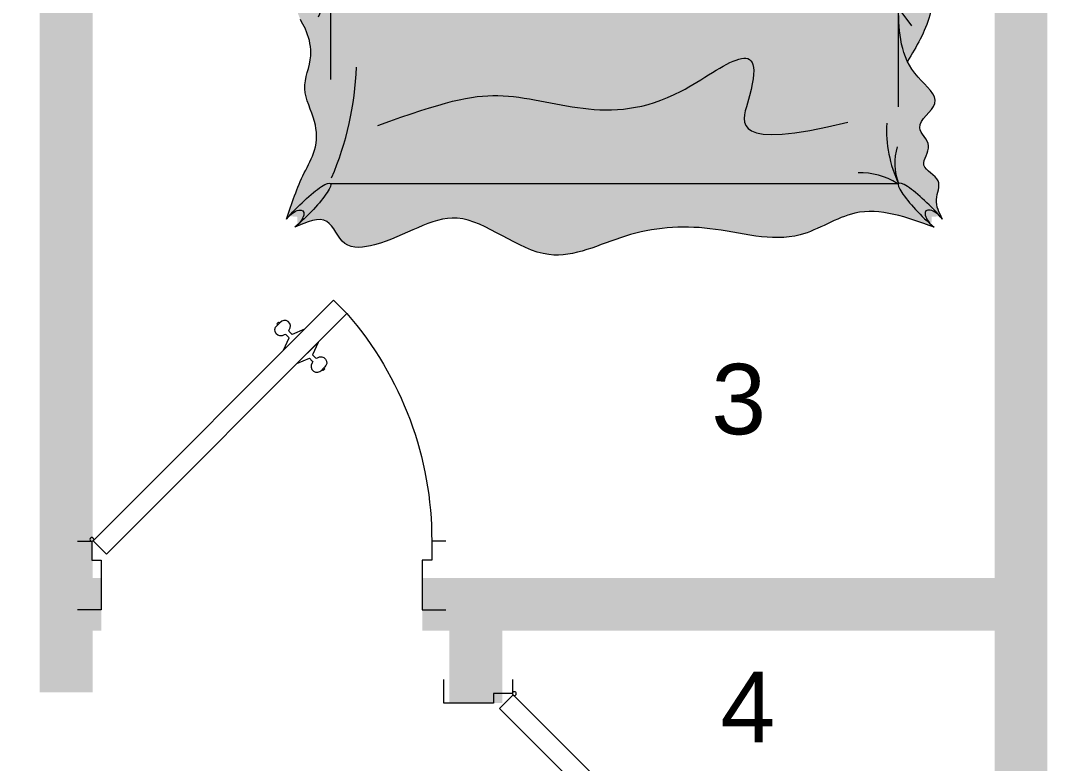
# Model space of a CAD drawing. Header units: metres. Extents: x -92766 to 98207, y -36056 to 71601.
# Drawn here: x 12.159 to 15.075, y 0.911 to 3.02 of the extents above; entities that cross this region are included whole.
import ezdxf

# ---------------------------------------------------------------- set-up
doc = ezdxf.new("R2010")
doc.units = ezdxf.units.M
doc.header["$MEASUREMENT"] = 0
for name, color, linetype, lineweight in [('ANGLE (COTE)', 251, 'Continuous', 0), ('DOORS (USI)', 5, 'Continuous', 15), ('WALLS (PERETI)', 1, 'Continuous', 30), ('WINDOWS (FERESTRE)', 4, 'Continuous', 15), ('www.cadblocksfree.com', 7, 'Continuous', 5)]:
    doc.layers.add(name, color=color, linetype=linetype, lineweight=lineweight)
doc.styles.get("Standard").update_dxf_attribs({"font": 'arial.ttf'})

# ---------------------------------------------------------------- blocks, each defined once
blk = doc.blocks.new('puerta 0.8')
at = {"layer": 'www.cadblocksfree.com'}
for points in [[(0, 0.800000000000054), (0, 0.76914285714291), (0.0411428571428516, 0.76914285714291), (0.0411428571428516, 0.7485714285714664), (0.1489347728662658, 0.7485714285714948), (0.1489347728662658, 0.8000000000000256)], [(0, 0), (0, 0.03085714285714403), (0.0411428571428516, 0.03085714285714403), (0.0411428571428516, 0.05142857142858759), (0.1489347728662658, 0.05142857142855917), (0.1489347728662658, 2.842170943040401e-14)]]:
    blk.add_lwpolyline(points, dxfattribs=at)
at = {"layer": 'www.cadblocksfree.com', "linetype": 'Continuous'}
for points in [[(-0.001208406198511369, 0.766225506509592), (0.02788398708458928, 0.7371331132264913), (-0.4941628479400393, 0.2150862782018876), (-0.5232552412231435, 0.2441786714849883)], [(-0.4718447543738513, 0.3675457480090145), (-0.4696648706652446, 0.365365864300351), (-0.4732728763777452, 0.3617578585878434), (-0.4754527600864122, 0.3639377422964856)], [(-0.3707957714160131, 0.2664967650511798), (-0.3729756551246801, 0.2686766487597865), (-0.3765836608371842, 0.2650686430472859), (-0.374403777128574, 0.2628887593386438)]]:
    blk.add_lwpolyline(points, close=True, dxfattribs=at)
for points in [[(-0.4169345526830632, 0.3504993600250685), (-0.4605731426077142, 0.306860770100414), (-0.4487308444671143, 0.3337500605108161), (-0.4551729448590081, 0.3401921609027099, 0.4142135623699988), (-0.4590838233966181, 0.3401921609027383, -0.9907134960227035), (-0.4745076980429239, 0.3605230369226646), (-0.4684300490000659, 0.3666006859655297)], [(-0.458406372102349, 0.3090275406057827), (-0.4147677821776981, 0.3526661305304657), (-0.4416570725880966, 0.3408238323898374), (-0.4480991729799904, 0.347265932781724, -0.4142135623699988), (-0.4480991729799904, 0.3511768113193341, 0.9907134960227035), (-0.4684300489999487, 0.3666006859656434), (-0.4745076980428067, 0.3605230369227854)], [(-0.387842159399959, 0.3214069667419679), (-0.4314807493246136, 0.2777683768173134), (-0.4045914589142114, 0.2896106749579133), (-0.3981493585223213, 0.2831685745660195, -0.4142135623699988), (-0.3981493585222609, 0.2792576960284379, 0.9907134960227035), (-0.3778184825023629, 0.2638338213821072), (-0.3717408334595014, 0.2699114704249652)], [(-0.4293139788192484, 0.2799351473226821), (-0.3856753888945939, 0.3235737372473579), (-0.3975176870351937, 0.2966844468369345), (-0.3910755866433036, 0.2902423464450408, 0.4142135623699988), (-0.3871647081056935, 0.2902423464450408, -0.9907134960227035), (-0.3717408334593877, 0.2699114704250789), (-0.3778184825022457, 0.2638338213822209)]]:
    blk.add_lwpolyline(points, format="xyb", dxfattribs=at)
at = {"layer": 'www.cadblocksfree.com'}
blk.add_circle((-0.004125756831825811, 0.76914285714291), 0.004125756831825401, dxfattribs=at)
at = {"layer": 'www.cadblocksfree.com', "linetype": 'Continuous', "lineweight": 0}
blk.add_arc((-0.002071520012865591, 0.7801684763202203), 0.749314196883641, 228.9496282745541, 270.1583975128282, dxfattribs=at)
blk = doc.blocks.new('A$C1DE57E0E')
at = {"layer": 'www.cadblocksfree.com', "lineweight": 5, "ltscale": 0.2}
h = blk.add_hatch(color=43, dxfattribs=at)
h.dxf.hatch_style = 1
h.set_gradient(color1=(206, 178, 131), color2=(233, 221, 200), one_color=1, tint=0.8500000238418579, name='CURVED')
edge = h.paths.add_edge_path()
edge.add_spline(control_points=[(1846.775334750302, 101.5322837166023), (1837.758212597808, 119.282520638546), (1820.557477156632, 153.1422293295618), (1852.897575316485, 216.1501920991577), (1772.038563251263, 246.8624951350503), (1828.093229972292, 310.2186806115787), (1753.335072564194, 365.5087450768333), (1862.134915190749, 429.5161386001855), (1782.430540936533, 488.7626145815011), (1755.613269689726, 530.4130629741121), (1748.185175089631, 545.9990569294896)], knot_values=[0, 0, 0, 0, 0.05758329000353637, 0.1098437972159638, 0.1698138218664433, 0.2255174829302509, 0.2824861515521905, 0.3632291183773252, 0.45098420656959, 0.5012091817853866, 0.5012091817853866, 0.5012091817853866, 0.5012091817853866], degree=3, periodic=0)
edge.add_spline(control_points=[(1748.185175089398, 545.9990569290239), (1774.630018931581, 586.4510102393106), (1810.303072807612, 651.4304842834827), (1830.422947386513, 770.1023544215132), (1777.033242374659, 868.1934337660205), (1817.843742163852, 968.7014402637724), (1787.766605337616, 1014.020107752644), (1778.114147331333, 1028.563930104021)], knot_values=[0, 0, 0, 0, 0.1438744691785906, 0.2224893870322766, 0.3492927143212738, 0.4561786976395368, 0.5066917301592303, 0.5066917301592303, 0.5066917301592303, 0.5066917301592303], degree=3, periodic=0)
edge.add_spline(control_points=[(1778.114147331333, 1028.563930104021), (1710.763649512781, 1099.696197192185), (1568.28946728236, 1250.170386868762), (1321.112041725311, 944.3483852646314), (957.2018800252117, 1076.71462215879), (574.5504829192068, 1177.282438048627), (304.553033485543, 1105.631670874776), (177.3714751151856, 1034.733086632099)], knot_values=[0.09918525235884457, 0.09918525235884457, 0.09918525235884457, 0.09918525235884457, 0.3453008654366168, 0.6198216521345741, 0.9826525916749167, 1.386093159660275, 1.810554634340499, 1.810554634340499, 1.810554634340499, 1.810554634340499], degree=3, periodic=0)
edge.add_spline(control_points=[(177.3714751359075, 1034.733086614171), (117.7515042463783, 1004.299455080414), (100.7337947171181, 988.6178082183469), (88.51241466565989, 974.5969975816552)], knot_values=[0.006245697065623626, 0.006245697065623626, 0.006245697065623626, 0.006245697065623626, 0.05547592591471932, 0.05547592591471932, 0.05547592591471932, 0.05547592591471932], degree=3, periodic=0)
edge.add_spline(control_points=[(88.51241466565989, 974.5969975816552), (86.96192344697192, 972.8182177972049), (85.48863042052835, 971.066169611644), (84.01533739431761, 969.3141214258503)], knot_values=[0, 0, 0, 0, 0.006245697065623623, 0.006245697065623623, 0.006245697065623623, 0.006245697065623623], degree=3, periodic=0)
edge.add_arc((305.3419513611589, 780.048327117227), 291.2164331649039, 139.4648411061638, 203.3711573294546)
edge.add_arc((222.2119085027371, 746.6040277718566), 201.6528082906132, 204.0179006417974, 212.6189639884946)
edge.add_spline(control_points=[(52.36498574214056, 637.9031633769628), (53.69998291018419, 634.7824151744135), (63.61600348749198, 610.394859386608), (76.91841530892998, 552.0200741658919), (34.39830520423129, 466.4896550150588), (85.51934451749548, 383.0182824074291), (86.22797718807124, 296.517417089548), (36.23006303678267, 211.8424845449626), (14.45135069545358, 145.534982677782), (-0.001344765769317746, 101.5322833331302)], knot_values=[0, 0, 0, 0, 0.01015006490093628, 0.07858295845119123, 0.1732273504791735, 0.2688802694005398, 0.3498050162211251, 0.4202002266429895, 0.5590752189863636, 0.5590752189863636, 0.5590752189863636, 0.5590752189863636], degree=3, periodic=0)
edge.add_ellipse((19.30693505564705, 97.55868370109238), major_axis=(26.78801718332123, 26.78801718332124), ratio=0.4535320972039225, start_angle=91.88892384720953, end_angle=106.6319524287637, ccw=False)
edge.add_ellipse((46.09495223895647, 124.3467008844018), major_axis=(77.29204289273638, 77.2920428927364), ratio=0.168252450050839, start_angle=-6.260734153329395e-10, end_angle=110.97777841448749, ccw=False)
edge.add_line((123.3869951318484, 201.6387437770609), (1723.346232960699, 201.6387437770609))
edge.add_arc((1869.593541783746, 258.1426589486655), 156.7831871334379, 200.9447658774159, 201.1244713640487, ccw=False)
edge.add_arc((2039.366322685732, 351.4943992905319), 349.7136727815615, 205.2898146244752, 205.3730108333857)
edge.add_ellipse((1800.679038025206, 124.3467008844018), major_axis=(-77.2920428927364, 77.2920428927364), ratio=0.168252450050839, start_angle=249.0222215855125, end_angle=359.9999999996835, ccw=False)
edge.add_ellipse((1827.467055208515, 97.55868370109238), major_axis=(-26.78801718332124, 26.78801718332124), ratio=0.4535320972039225, start_angle=253.3680475712363, end_angle=268.1110761527904, ccw=False)
h = blk.add_hatch(color=43, dxfattribs=at)
h.dxf.hatch_style = 1
h.set_gradient(color1=(206, 178, 131), color2=(233, 221, 200), one_color=1, tint=0.8500000238418579, name='CURVED')
edge = h.paths.add_edge_path()
edge.add_ellipse((46.09495223895647, 124.3467008844018), major_axis=(77.29204289273638, 77.2920428927364), ratio=0.168252450050839, start_angle=-110.9777784154059, end_angle=-6.261367168116338e-10)
edge.add_ellipse((46.09495223895647, 124.3467008844018), major_axis=(77.29204289273638, 77.2920428927364), ratio=0.168252450050839, start_angle=-6.261367168116338e-10, end_angle=110.9777784144875)
edge.add_ellipse((19.30693505564705, 97.55868370109238), major_axis=(26.78801718332123, 26.78801718332124), ratio=0.4535320972039225, start_angle=-91.88892384974741, end_angle=91.88892384720953, ccw=False)
h = blk.add_hatch(color=43, dxfattribs=at)
h.dxf.hatch_style = 1
h.set_gradient(color1=(206, 178, 131), color2=(233, 221, 200), one_color=1, tint=0.8500000238418579, name='CURVED')
edge = h.paths.add_edge_path()
edge.add_ellipse((1800.679038025206, 124.3467008844018), major_axis=(-77.2920428927364, 77.2920428927364), ratio=0.168252450050839, start_angle=249.0222215855125, end_angle=359.9999999996834)
edge.add_ellipse((1800.679038025206, 124.3467008844018), major_axis=(-77.2920428927364, 77.2920428927364), ratio=0.168252450050839, start_angle=359.9999999996834, end_angle=470.977778415406)
edge.add_ellipse((1827.467055208515, 97.55868370109238), major_axis=(-26.78801718332124, 26.78801718332124), ratio=0.4535320972039225, start_angle=268.1110761527904, end_angle=451.8889238497474, ccw=False)
h = blk.add_hatch(color=43, dxfattribs=at)
h.dxf.hatch_style = 1
h.set_gradient(color1=(206, 178, 131), color2=(233, 221, 200), one_color=1, tint=0.8500000238418579, name='CURVED')
edge = h.paths.add_edge_path()
edge.add_spline(control_points=[(23.28053468768485, 78.25040387990884), (57.12762379972264, 93.35675064101815), (120.553795942571, 121.6645837589167), (154.8663848219439, 12.46010377048515), (311.1333764945157, 33.61264213221148), (488.0115685646888, 172.6456018914469), (719.0518185284454, -55.72499537328258), (959.1291522877291, 72.09565964434296), (1195.789368334459, 90.69972819881514), (1422.406752428273, 16.79371150373481), (1615.927836257499, 154.3024097506423), (1747.460744946962, 106.1087754836772), (1823.493455576245, 78.25040387990884)], knot_values=[0, 0, 0, 0, 0.09151940398442315, 0.1714985135733706, 0.2551966802733756, 0.4993431682155844, 0.7776132872898074, 0.9991109890269537, 1.23769004728933, 1.492615491211055, 1.658192352121012, 1.885025012049535, 1.885025012049535, 1.885025012049535, 1.885025012049535], degree=3, periodic=0)
edge.add_ellipse((1827.467055208515, 97.55868370109238), major_axis=(-26.78801718332124, 26.78801718332124), ratio=0.4535320972039225, start_angle=451.8889238497474, end_angle=466.6319524285684, ccw=False)
edge.add_ellipse((1800.679038025206, 124.3467008844018), major_axis=(-77.2920428927364, 77.2920428927364), ratio=0.168252450050839, start_angle=359.9999999996835, end_angle=470.9777784154059, ccw=False)
edge.add_arc((1869.593541829847, 258.1426588292234), 156.7831871334379, 201.1244713173118, 201.142614633458, ccw=False)
edge.add_line((1723.346232960699, 201.6387437770609), (123.3869951316155, 201.6387437770609))
edge.add_ellipse((46.09495223895647, 124.3467008844018), major_axis=(77.29204289273638, 77.2920428927364), ratio=0.168252450050839, start_angle=-110.97777841540602, end_angle=-6.260734153329395e-10, ccw=False)
edge.add_ellipse((19.30693505564705, 97.55868370109238), major_axis=(26.78801718332123, 26.78801718332124), ratio=0.4535320972039225, start_angle=-106.63195242856841, end_angle=-91.88892384974741, ccw=False)
at = {"layer": 'www.cadblocksfree.com', "ltscale": 0.2}
for p, q in [((123.3869951320812, 732.1379789712373), (123.3869951320812, 494.3184053606819)), ((1723.386995132081, 417.3768232811708), (1723.386995132081, 694.4013779382221)), ((123.3869951320812, 201.6387437770609), (1723.386995132081, 201.6387437770609))]:
    blk.add_line(p, q, dxfattribs=at)
for centre, radius, start, end in [((222.2119084966835, 746.604027786525), 201.6528082909061, 204.0179006445426, 212.6189640182002), ((-676.1570222072769, 560.9017871317919), 873.2121282601559, 336.8495239528304, 357.9002538815232), ((2039.366322776536, 351.4943990986794), 349.7136727815545, 176.7524727736789, 205.3730107947023), ((1869.593541782349, 258.1426589521579), 156.7831871334492, 162.6474673785245, 201.1361021932697), ((1614.993829871994, 33.67191777518019), 198.0600766927276, 58.00128565054176, 91.65506450715961)]:
    blk.add_arc(centre, radius, start, end, dxfattribs=at)
at = {"layer": 'www.cadblocksfree.com', "ltscale": 0.2, "extrusion": (0, 0, -1)}
for centre, major_axis, ratio, start_param, end_param in [((46.09495223895647, 124.3467008844018), (77.29204289273638, 77.2920428927364), 0.168252450050839, 4.250341947992563, 8.31602866635556), ((19.30693505564705, 97.55868370109238), (26.78801718332123, 26.78801718332124), 0.4535320972039225, 4.422106649467695, 8.144263964888069)]:
    blk.add_ellipse(centre, major_axis=major_axis, ratio=ratio, start_param=start_param, end_param=end_param, dxfattribs=at)
at = {"layer": 'www.cadblocksfree.com', "ltscale": 0.2}
for centre, major_axis, ratio, start_param, end_param in [((1800.679038025206, 124.3467008844018), (-77.29204289273639, 77.29204289273639), 0.168252450050839, 4.250341947992563, 8.31602866635556), ((1827.467055208515, 97.55868370109238), (-26.78801718332124, 26.78801718332124), 0.4535320972039226, 4.422106649467695, 8.144263964888069)]:
    blk.add_ellipse(centre, major_axis=major_axis, ratio=ratio, start_param=start_param, end_param=end_param, dxfattribs=at)
for points, knots in [([(1778.114147331333, 1028.563930104021), (1787.766605337616, 1014.020107752644), (1817.843742163852, 968.7014402637724), (1777.033242374659, 868.1934337660205), (1830.422947386513, 770.1023544215132), (1810.303072807612, 651.4304842834827), (1774.630018931581, 586.4510102393106), (1748.185175089398, 545.9990569290239)], [0, 0, 0, 0, 0.05051303251969353, 0.1573990158379565, 0.2842023431269537, 0.3628172609806397, 0.5066917301592303, 0.5066917301592303, 0.5066917301592303, 0.5066917301592303]), ([(89.6092759356834, 670.313709784532), (129.7642619363032, 766.4378481961321), (367.0009959854651, 961.6921160295606), (791.2767797859851, 573.2590590519831), (1114.211545790546, 927.3092903834768), (1460.707845867379, 931.9608947501983), (1643.48972006957, 806.5855133261066), (1760.161150526954, 645.7600203456823)], [0.02990117116359543, 0.02990117116359543, 0.02990117116359543, 0.02990117116359543, 0.2769669118207226, 0.7971145189980144, 1.09366919933465, 1.464665995707328, 1.788488893467898, 1.788488893467898, 1.788488893467898, 1.788488893467898]), ([(-0.001344765769317746, 101.5322833331302), (14.45135069545358, 145.534982677782), (36.23006303678267, 211.8424845449626), (86.22797718807124, 296.517417089548), (85.51934451749548, 383.0182824074291), (34.39830520423129, 466.4896550150588), (76.91841530892998, 552.0200741658919), (63.61600348749198, 610.394859386608), (53.69998291018419, 634.7824151744135), (52.36498574214056, 637.9031633769628)], [0, 0, 0, 0, 0.1388749923433741, 0.2092702027652384, 0.2901949495858238, 0.3858478685071901, 0.4804922605351724, 0.5489251540854273, 0.5590752189863636, 0.5590752189863636, 0.5590752189863636, 0.5590752189863636])]:
    blk.add_open_spline(points, degree=3, knots=knots, dxfattribs=at)
for points in [[(1846.775334750302, 101.5322837166023), (1830.199916708749, 156.6783697460778), (1835.077577959979, 208.7107542275917), (1795.04920346546, 253.3664715760387), (1808.096590114525, 307.5205439764541), (1783.005469558295, 358.6660704063252), (1825.981051058043, 427.0219486209098), (1778.245213503484, 500.6578455502167), (1723.386995132081, 694.4013779382221)], [(1823.493455576245, 78.25040387990884), (1600.147470064228, 117.8689142744988), (1446.190980406478, 56.93373427912593), (1191.860472239088, 74.33989910641685), (954.1975092650391, 53.45250885002315), (738.9430999979377, 1.234014368150383), (480.1929692334961, 103.6187251356896), (247.7019724422134, 29.08387432363816), (164.0864403068554, 32.80219311639667), (113.3261155416258, 94.60872513661161), (23.28053468768485, 78.25040387990884)]]:
    blk.add_spline(points, degree=3, dxfattribs=at)
at = {"layer": 'www.cadblocksfree.com', "lineweight": 5, "ltscale": 0.2}
blk.add_open_spline([(256.6033946818206, 364.8468029941432), (443.194368777331, 432.1505894791335), (681.2148813568056, 489.7488265193533), (990.6378945552278, 299.6588557541836), (1398.614048899151, 683.303101586178), (1251.645001680357, 293.212321995059), (1580.649528303416, 374.0055967590306)], degree=3, knots=[0.02990117116359543, 0.02990117116359543, 0.02990117116359543, 0.02990117116359543, 0.2769669118207226, 0.7971145189980144, 1.09366919933465, 1.16835959978728, 1.16835959978728, 1.16835959978728, 1.16835959978728], dxfattribs=at)

msp = doc.modelspace()

# ---------------------------------------------------------------- linework, layer by layer
at = {"layer": 'WALLS (PERETI)', "const_width": 0.15}
for points in [[(14.14335401082304, 5), (15, 5), (15, 0), (5, 0)], [(12.28807625273299, 5), (12.28807625273299, 1.362951139764945), (12.38799801351274, 1.362951139764945)], [(12.28807625273299, 1.362951139764945), (12.28807625273299, 1.112951139764945)], [(13.29949155650979, 1.362951139764945), (15, 1.362951139764945)], [(13.45183459861903, 1.082753572921866), (13.45183459861903, 1.362951139764945)]]:
    msp.add_lwpolyline(points, dxfattribs=at)

# ---------------------------------------------------------------- block references
at = {"layer": 'DOORS (USI)', "xscale": -1.307470246102184, "yscale": 1.307470246102184, "zscale": 1.307470246102184, "rotation": 90}
msp.add_blockref('puerta 0.8', (13.36673288345217, 1.542031901551683), dxfattribs=at)
at = {"layer": 'DOORS (USI)', "xscale": -1.307470246102184, "yscale": 1.307470246102184, "zscale": 1.307470246102184}
msp.add_blockref('puerta 0.8', (13.5556719751515, 0.1040187029824544), dxfattribs=at)
at = {"layer": 'WINDOWS (FERESTRE)', "xscale": 0.001008365664188211, "yscale": 0.001008365664188211, "zscale": 0.001008365664188211}
msp.add_blockref('A$C1DE57E0E', (12.91428997608403, 2.354271777422506), dxfattribs=at)

# ---------------------------------------------------------------- texts
at = {"layer": 'ANGLE (COTE)', "char_height": 0.2, "attachment_point": 1}
for s, insert in [('3', (14.12052660071777, 2.04566186020088)), ('4', (14.14638654932241, 1.171775831374134))]:
    msp.add_mtext_dynamic_manual_height_columns(s, width=0.2, gutter_width=1, heights=[0], dxfattribs=dict(at, insert=insert))

doc.saveas('drawing.dxf')
